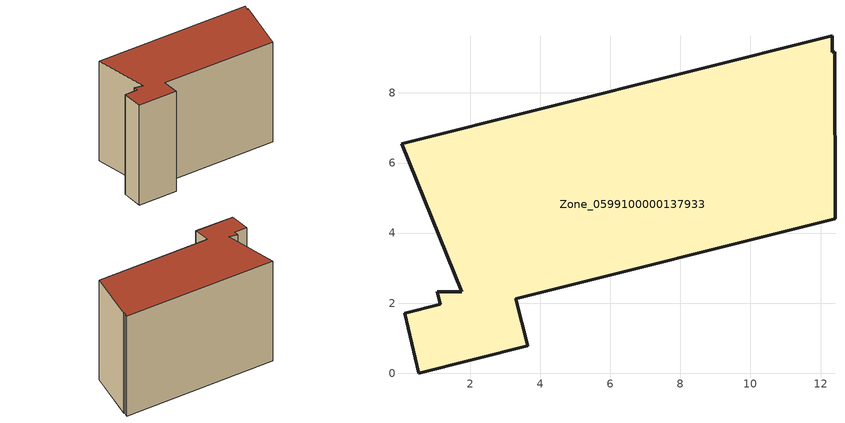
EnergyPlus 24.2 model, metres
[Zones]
Zone_0599100000137933
 floor ground (C_G): 3.31,2.12 3.64,0.78 0.53,0 0.13,1.71 1.15,1.97 1.05,2.33 1.75,2.32 0.04,6.55 12.34,9.63 12.34,9.17 12.4,9.18 12.41,4.41 z0
 wall outside (C_F): 0.13,1.71 0.53,0 3.64,0.78 3.31,2.12 12.41,4.41 12.4,9.18 12.34,9.17 12.34,9.63 0.04,6.55 1.75,2.32 1.05,2.33 1.15,1.97 0.13,1.71 z0:8.31
 roof outside (C_R): 12.41,4.41 12.4,9.18 12.34,9.17 12.34,9.63 0.04,6.55 1.75,2.32 1.05,2.33 1.15,1.97 0.13,1.71 0.53,0 3.64,0.78 3.31,2.12 z8.31
[BUILDING]
Pand.0599100000137933: North Axis=0; Terrain=City; Loads Convergence Tolerance Value=0.04; Temperature Convergence Tolerance Value=0.4; Solar Distribution=FullExterior; Maximum Number of Warmup Days=25; Minimum Number of Warmup Days=1
[Site:Location]
Rotterdam.The.Hague.AP_ZH_NLD Design_Conditions: Latitude=51.96; Longitude=4.45; Time Zone=1; Elevation=-4.5
[SITE:GROUNDTEMPERATURE:BUILDINGSURFACE]
18, 18, 18, 18, 18, 18, 18, 18, 18, 18, 18, 18
[MATERIAL] Thermal Absorptance=0.9; Solar Absorptance=0.7; Visible Absorptance=0.7
Name | Roughness | Thickness | Conductivity | Density | Specific Heat
G.TC.1992-2005 | MediumSmooth | 0.15 | 0.06 | 540 | 1210
F.TC.1992-2005 | Rough | 0.3 | 0.12 | 1920 | 840
R.TC.1992-2005 | MediumRough | 0.2 | 0.08 | 1500 | 1000
[CONSTRUCTION]
C_G: G.TC.1992-2005
C_F: F.TC.1992-2005
C_R: R.TC.1992-2005
[ZONE]
Zone_0599100000137933: Type=1; Multiplier=1; Ceiling Height=Autocalculate; Volume=Autocalculate; Floor Area=autocalculate; Part of Total Floor Area=Yes
[ZONEINFILTRATION:DESIGNFLOWRATE]
Infil_Zone_0599100000137933: Zone or ZoneList or Space or SpaceList=Zone_0599100000137933; Schedule=AlwaysOn; Design Flow Rate Calculation Method=Flow/Area; Flow Rate per Floor Area=0.0015; Constant Term Coefficient=1; Temperature Term Coefficient=0; Velocity Term Coefficient=0; Velocity Squared Term Coefficient=0
[HVACTEMPLATE:ZONE:IDEALLOADSAIRSYSTEM]
Zone_0599100000137933: Maximum Heating Supply Air Temperature=50; Minimum Cooling Supply Air Temperature=13; Maximum Heating Supply Air Humidity Ratio=0.0156; Minimum Cooling Supply Air Humidity Ratio=0.0077; Heating Limit=NoLimit; Cooling Limit=NoLimit; Dehumidification Control Type=ConstantSensibleHeatRatio; Cooling Sensible Heat Ratio=0.7; Dehumidification Setpoint=60; Humidification Control Type=None; Humidification Setpoint=30; Outdoor Air Method=None; Outdoor Air Flow Rate per Person=0.00944; Outdoor Air Flow Rate per Zone Floor Area=0; Outdoor Air Flow Rate per Zone=0; Demand Controlled Ventilation Type=None; Outdoor Air Economizer Type=NoEconomizer; Heat Recovery Type=None; Sensible Heat Recovery Effectiveness=0.7; Latent Heat Recovery Effectiveness=0.65
[ZONECONTROL:THERMOSTAT]
ThermostatControl_Zone_0599100000137933: Zone or ZoneList=Zone_0599100000137933; Control Type Schedule=DualSetpointControlType; Control 1=Thermostat_Zone_0599100000137933; Temperature Difference Between Cutout And Setpoint=0
[THERMOSTATSETPOINT:DUALSETPOINT]
Thermostat_Zone_0599100000137933: Heating Setpoint Temperature Schedule=HeatingSetpoint_Zone_0599100000137933; Cooling Setpoint Temperature Schedule=CoolingSetpoint_Zone_0599100000137933
[SCHEDULE:COMPACT]
HeatingSetpoint_Zone_0599100000137933: Through: 12/31, For: AllDays, Until: 24:00, 21
CoolingSetpoint_Zone_0599100000137933: Through: 12/31, For: AllDays, Until: 24:00, 24
DualSetpointControlType: Through: 12/31, For: AllDays, Until: 24:00, 4
AlwaysOn: Through: 12/31, For: AllDays, Until: 24:00, 1
